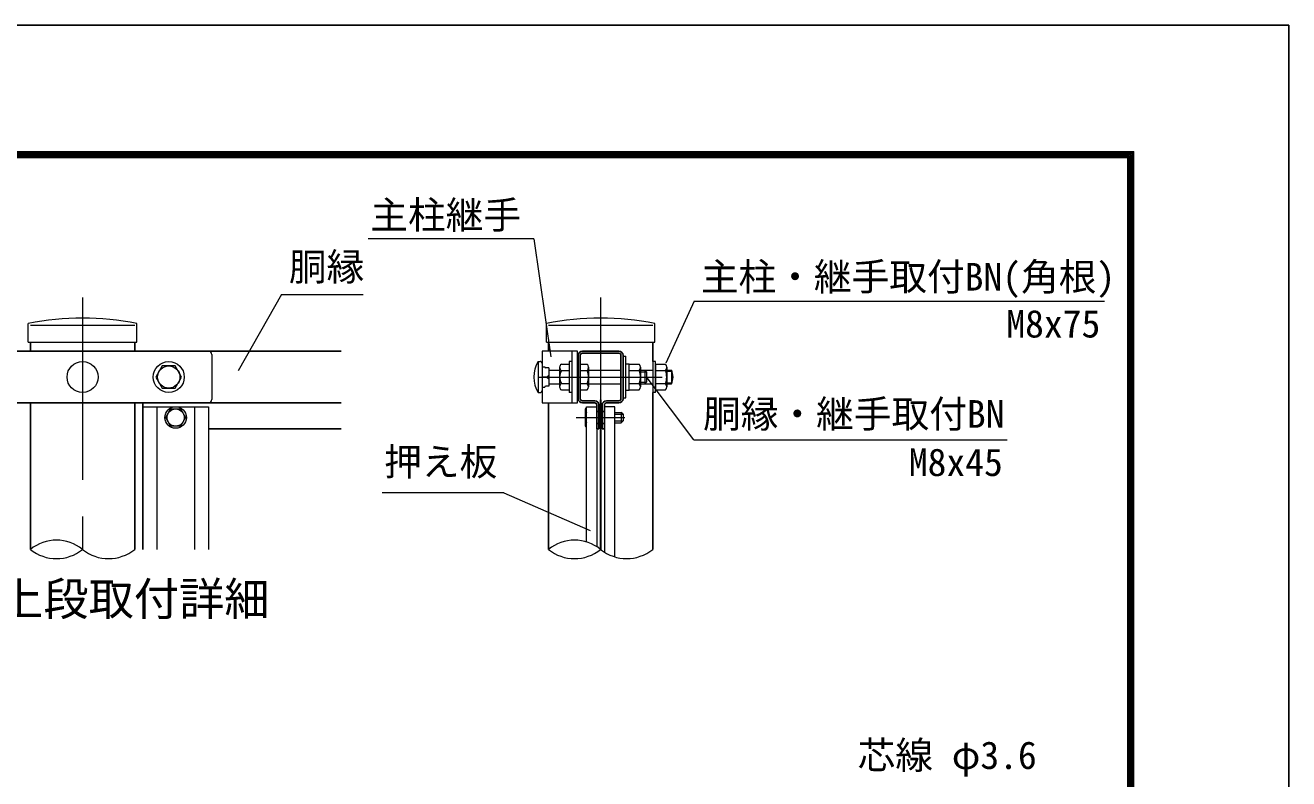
# Model space of a CAD drawing. Units: millimetres, scale not verified. Extents: x -4200 to 4200, y -2970 to 2970.
# Drawn here: x 2001 to 4200, y 1659 to 2970 of the extents above; entities that cross this region are included whole.
import ezdxf
from ezdxf.enums import TextEntityAlignment as Align

# ---------------------------------------------------------------- set-up
doc = ezdxf.new("R2010")
doc.units = ezdxf.units.MM
doc.header["$LTSCALE"] = 10
doc.linetypes.add('USER1', pattern=[50.8, 31.75, -6.35, 6.35, -6.35])
for name, color, linetype, lineweight in [('0-0_D-BMK', 2, 'USER1', 13), ('0-1_D-TTL-TXT', 7, 'Continuous', 25), ('0-2_D-STR-TXT', 7, 'Continuous', 13), ('0-3_D-STR1', 1, 'Continuous', 25), ('0-4_D-STR3', 3, 'Continuous', 13), ('0-5_D-STR2', 7, 'Continuous', 13), ('0-6_D-STR-DIM', 7, 'Continuous', 13), ('0-C_D-TTL', 7, 'Continuous', 25)]:
    doc.layers.add(name, color=color, linetype=linetype, lineweight=lineweight)
doc.styles.add('ＭＳ ゴシック', font='')
doc.styles.get('ＭＳ ゴシック').set_extended_font_data('MS Gothic')

msp = doc.modelspace()

# ---------------------------------------------------------------- linework, layer by layer
at = {"layer": '0-0_D-BMK'}
for p, q in [((2100.79, 2496.48), (2100.79, 2058.09)), ((3002.38, 2496.48), (3002.38, 2058.09)), ((2895.13, 2358.09), (3109.63, 2358.09)), ((2960.07, 2287.59), (3044.69, 2287.59))]:
    msp.add_line(p, q, dxfattribs=at)
at = {"layer": '0-2_D-STR-TXT'}
for p, q in [((2885.96, 2598.28), (2597.6, 2598.28)), ((2885.96, 2598.28), (2915.67, 2393.46)), ((2446.87, 2501.61), (2371.68, 2368.9)), ((2446.87, 2501.61), (2589.27, 2501.61)), ((3165.26, 2490.04), (3116.16, 2382.41)), ((3165.26, 2490.04), (3879.36, 2490.04)), ((3164.38, 2248.99), (3083.68, 2356.49)), ((3164.38, 2248.99), (3709.91, 2248.99)), ((2833.73, 2156.54), (2622.05, 2156.54)), ((2833.73, 2156.54), (2984.05, 2091.06))]:
    msp.add_line(p, q, dxfattribs=at)
at = {"layer": '0-3_D-STR1'}
for p, q in [((2010.04, 2418.71), (2010.04, 2403.09)), ((2191.54, 2418.71), (2191.54, 2403.09)), ((2911.63, 2418.71), (2911.63, 2403.09)), ((3093.13, 2418.71), (3093.13, 2385.09)), ((1650.79, 2403.09), (2550.79, 2403.09)), ((3002.38, 2403.09), (2970.58, 2403.09)), ((3002.38, 2399.49), (2970.58, 2399.49)), ((3002.38, 2403.09), (3034.18, 2403.09)), ((3002.38, 2399.49), (3034.18, 2399.49)), ((2963.38, 2395.89), (2963.38, 2320.29)), ((2966.98, 2395.89), (2966.98, 2320.29)), ((3037.78, 2395.89), (3037.78, 2320.29)), ((3041.38, 2395.89), (3041.38, 2320.29)), ((3093.13, 2331.09), (3093.13, 2058.09)), ((1650.79, 2313.09), (2550.79, 2313.09)), ((2010.04, 2313.09), (2010.04, 2058.09)), ((2191.54, 2313.09), (2191.54, 2058.09)), ((2205.79, 2058.09), (2205.79, 2313.09)), ((2911.63, 2313.09), (2911.63, 2058.09)), ((2970.58, 2316.69), (2992.18, 2316.69)), ((2970.58, 2313.09), (2992.18, 2313.09)), ((2999.38, 2309.49), (2999.38, 2268.09)), ((3005.38, 2309.49), (3005.38, 2268.09)), ((3008.98, 2309.49), (3008.98, 2268.09)), ((3034.18, 2316.69), (3012.58, 2316.69)), ((3034.18, 2313.09), (3012.58, 2313.09)), ((2995.78, 2298.09), (2999.38, 2298.09)), ((3005.38, 2298.09), (3008.98, 2298.09)), ((2319.79, 2268.09), (2550.79, 2268.09)), ((2995.78, 2277.09), (2999.38, 2277.09)), ((3005.38, 2277.09), (3008.98, 2277.09)), ((3008.98, 2268.09), (3005.38, 2268.09))]:
    msp.add_line(p, q, dxfattribs=at)
msp.add_lwpolyline([(2995.78, 2309.49), (2995.78, 2268.09), (2999.38, 2268.09)], dxfattribs=at)
for centre, radius, start, end in [((2970.58, 2395.89), 7.2, 90, 180), ((2970.58, 2395.89), 3.6, 90, 180), ((3034.18, 2395.89), 7.2, 0, 90), ((3034.18, 2395.89), 3.6, 0, 90), ((2970.58, 2320.29), 7.2, 180, 270), ((2970.58, 2320.29), 3.6, 180, 270), ((2992.18, 2309.49), 7.2, 0, 90), ((2992.18, 2309.49), 3.6, 0, 90), ((3012.58, 2309.49), 7.2, 90, 180), ((3012.58, 2309.49), 3.6, 90, 180), ((3034.18, 2320.29), 7.2, 270, 0), ((3034.18, 2320.29), 3.6, 270, 0)]:
    msp.add_arc(centre, radius, start, end, dxfattribs=at)
at = {"layer": '0-4_D-STR3'}
for p, q in [((2006.44, 2418.71), (2006.44, 2451.35)), ((2010.04, 2448.09), (2191.54, 2448.09)), ((2195.14, 2418.71), (2195.14, 2451.35)), ((2908.03, 2418.71), (2908.03, 2451.35)), ((2911.63, 2448.09), (3093.13, 2448.09)), ((3096.73, 2418.71), (3096.73, 2451.35)), ((2006.44, 2418.71), (2195.14, 2418.71)), ((2908.03, 2418.71), (3096.73, 2418.71)), ((1881.79, 2403.09), (2319.79, 2403.09)), ((2325.79, 2397.09), (2325.79, 2319.09)), ((2952.28, 2403.09), (2952.28, 2313.09)), ((2893.93, 2385.09), (2893.93, 2331.09)), ((2893.93, 2385.09), (2897.23, 2385.09)), ((2900.53, 2375.91), (2905.03, 2375.91)), ((2930.98, 2374.98), (2930.98, 2341.2)), ((2934.22, 2380.59), (2947.48, 2380.59)), ((2947.48, 2385.09), (2947.48, 2331.09)), ((2952.28, 2385.09), (2947.48, 2385.09)), ((2961.88, 2380.59), (2963.38, 2380.59)), ((2966.98, 2380.59), (2979.28, 2380.59)), ((2981.38, 2375.43), (2981.38, 2340.79)), ((3041.38, 2394.09), (3046.18, 2394.09)), ((3046.18, 2322.09), (3046.18, 2394.09)), ((3046.18, 2381.19), (3052.18, 2381.19)), ((3052.18, 2334.99), (3052.18, 2381.19)), ((3052.18, 2380.59), (3069.58, 2380.59)), ((3071.68, 2375.43), (3071.68, 2340.79)), ((3093.13, 2385.09), (3093.13, 2331.09)), ((3097.93, 2380.59), (3097.93, 2335.59)), ((3097.93, 2380.59), (3115.33, 2380.59)), ((3117.43, 2375.43), (3117.43, 2340.79)), ((2908.78, 2358.09), (2900.53, 2358.09)), ((2912.53, 2374.05), (2906.89, 2374.05)), ((2912.53, 2374.05), (2912.53, 2342.14)), ((2912.53, 2370.09), (2930.98, 2370.09)), ((2934.22, 2369.37), (2947.48, 2369.37)), ((2961.88, 2369.34), (2963.38, 2369.34)), ((2966.98, 2369.34), (2979.28, 2369.34)), ((2981.38, 2370.09), (3037.78, 2370.09)), ((3052.18, 2369.34), (3069.58, 2369.34)), ((3071.68, 2370.09), (3093.13, 2370.09)), ((3071.68, 2367.09), (3082.48, 2367.09)), ((3079.48, 2370.09), (3082.48, 2367.09)), ((3082.48, 2367.09), (3082.48, 2349.09)), ((3097.93, 2369.34), (3115.33, 2369.34)), ((3117.43, 2370.09), (3125.53, 2370.09)), ((3117.43, 2368.06), (3126.5, 2368.06)), ((3125.53, 2370.09), (3125.53, 2346.09)), ((2893.93, 2331.09), (2897.23, 2331.09)), ((2900.53, 2340.27), (2905.03, 2340.27)), ((2912.53, 2342.14), (2906.89, 2342.14)), ((2912.53, 2346.09), (2930.98, 2346.09)), ((2934.22, 2346.82), (2947.48, 2346.82)), ((2934.22, 2335.59), (2947.48, 2335.59)), ((2952.28, 2331.09), (2947.48, 2331.09)), ((2961.88, 2346.84), (2963.38, 2346.84)), ((2961.88, 2335.59), (2963.38, 2335.59)), ((2966.98, 2346.84), (2979.28, 2346.84)), ((2966.98, 2335.59), (2979.28, 2335.59)), ((2981.38, 2346.09), (3037.78, 2346.09)), ((3046.18, 2334.99), (3052.18, 2334.99)), ((3052.18, 2346.84), (3069.58, 2346.84)), ((3052.18, 2335.59), (3069.58, 2335.59)), ((3071.68, 2349.09), (3082.48, 2349.09)), ((3071.68, 2346.09), (3093.13, 2346.09)), ((3097.93, 2331.09), (3093.13, 2331.09)), ((3097.93, 2346.84), (3115.33, 2346.84)), ((3097.93, 2335.59), (3115.33, 2335.59)), ((3117.43, 2348.12), (3126.5, 2348.12)), ((3117.43, 2346.09), (3125.53, 2346.09)), ((1881.79, 2313.09), (2319.79, 2313.09)), ((3041.38, 2322.09), (3046.18, 2322.09)), ((2205.79, 2306.34), (2319.79, 2306.34)), ((2205.79, 2306.34), (2205.79, 2058.09)), ((2229.79, 2306.34), (2229.79, 2058.09)), ((2295.79, 2306.34), (2295.79, 2058.09)), ((2319.79, 2306.34), (2319.79, 2058.09)), ((2975.38, 2300.58), (2975.38, 2274.6)), ((2999.38, 2296.59), (3001.78, 2296.59)), ((3002.98, 2296.59), (3005.38, 2296.59)), ((3026.97, 2296.59), (3038.38, 2296.59)), ((3038.38, 2296.59), (3038.38, 2278.59)), ((3041.38, 2293.59), (3038.38, 2296.59)), ((2999.38, 2278.59), (3001.78, 2278.59)), ((3002.98, 2278.59), (3005.38, 2278.59)), ((3008.98, 2268.09), (3008.98, 2262.84)), ((3026.97, 2281.59), (3041.38, 2281.59)), ((3026.97, 2278.59), (3038.38, 2278.59)), ((3041.38, 2281.59), (3038.38, 2278.59))]:
    msp.add_line(p, q, dxfattribs=at)
for points in [[(2961.88, 2403.09), (2900.53, 2403.09), (2900.53, 2313.09), (2961.88, 2313.09)], [(2273.29, 2358.09), (2262.07, 2377.59), (2239.52, 2377.59), (2228.29, 2358.09), (2239.52, 2338.59), (2262.07, 2338.59)], [(2245.47, 2287.59), (2254.13, 2302.59), (2271.45, 2302.59), (2280.11, 2287.59), (2271.45, 2272.59), (2254.13, 2272.59)]]:
    msp.add_lwpolyline(points, close=True, dxfattribs=at)
for points in [[(3097.93, 2331.09), (3097.93, 2385.09), (3093.13, 2385.09)], [(2912.53, 2361.27), (2908.78, 2358.09), (2912.53, 2354.91)], [(3079.48, 2370.09), (3079.48, 2346.09), (3082.48, 2349.09)], [(2977.79, 2071.11), (2977.79, 2306.34), (2995.78, 2306.34), (2995.78, 2062.85)], [(3026.97, 2045.07), (3026.97, 2306.34), (3008.98, 2306.34), (3008.98, 2053.33)], [(3026.97, 2293.59), (3041.38, 2293.59), (3041.38, 2281.59)]]:
    msp.add_lwpolyline(points, dxfattribs=at)
for centre, radius in [((2100.79, 2358.09), 27), ((2250.79, 2358.09), 27), ((2250.79, 2358.09), 19.5), ((2262.79, 2287.59), 18.75), ((2262.79, 2287.59), 15)]:
    msp.add_circle(centre, radius, dxfattribs=at)
for centre, radius, start, end in [((2100.79, 1980.71), 480, 78.66399, 101.33601), ((3002.38, 1980.71), 480, 78.66399, 101.33601), ((2319.79, 2397.09), 6, 0, 90), ((2936.76, 2358.09), 50.63, 147.77316, 212.22684), ((2897.23, 2381.79), 3.3, 0, 90), ((2906.89, 2375.91), 1.86, 180, 270), ((2937.46, 2374.98), 6.48, 120, 240), ((2972.85, 2374.97), 8.55, 318.83491, 41.16509), ((3063.15, 2374.97), 8.55, 318.83491, 41.16509), ((3108.9, 2374.97), 8.55, 318.83491, 41.16509), ((2952.22, 2358.09), 21.24, 147.93138, 212.06862), ((2950.2, 2358.09), 31.18, 338.85295, 21.14705), ((3040.5, 2358.09), 31.18, 338.85295, 21.14705), ((3086.25, 2358.09), 31.18, 338.85295, 21.14705), ((3103.03, 2358.09), 25.5, 331.92751, 28.07249), ((2897.23, 2334.39), 3.3, 270, 0), ((2906.89, 2340.27), 1.86, 90, 180), ((2937.46, 2341.2), 6.48, 120, 240), ((2972.84, 2341.22), 8.55, 318.86505, 41.13495), ((3063.14, 2341.22), 8.55, 318.86505, 41.13495), ((3108.89, 2341.22), 8.55, 318.86505, 41.13495), ((2319.79, 2319.09), 6, 270, 0), ((2980.3, 2300.58), 4.92, 120.65597, 239.34403), ((2992.11, 2287.59), 16.73, 148.86338, 211.13662), ((2980.3, 2274.6), 4.92, 120.65597, 239.34403)]:
    msp.add_arc(centre, radius, start, end, dxfattribs=at)
at = {"layer": '0-5_D-STR2'}
for p, q in [((3001.78, 2318.34), (3001.78, 2058.57)), ((3002.98, 2318.34), (3001.78, 2318.34)), ((3002.98, 2318.34), (3002.98, 2057.61))]:
    msp.add_line(p, q, dxfattribs=at)
at = {"layer": '0-6_D-STR-DIM'}
for centre, start, end in [((2055.42, 2002.11), 50.97549, 129.02451), ((2957, 2002.11), 50.97549, 129.02451), ((2055.42, 2114.08), 230.97549, 309.02451), ((2146.17, 2114.08), 230.97549, 309.02451), ((2957, 2114.08), 230.97549, 309.02451), ((3047.75, 2114.08), 230.97549, 309.02451)]:
    msp.add_arc(centre, 72.06, start, end, dxfattribs=at)
at = {"layer": '0-C_D-TTL', "color": 2}
msp.add_lwpolyline([(-4200.07, 2970.19), (4199.93, 2970.19), (4199.93, -2969.81), (-4200.07, -2969.81)], close=True, dxfattribs=at)
at = {"layer": '0-C_D-TTL'}
for points in [[(-3930.07, 2750.19), (3929.93, 2750.19), (3929.93, -2749.81), (-3930.07, -2749.81)], [(-3927.57, 2747.69), (3927.43, 2747.69), (3927.43, -2747.31), (-3927.57, -2747.31)], [(-3925.07, 2745.19), (3924.93, 2745.19), (3924.93, -2744.81), (-3925.07, -2744.81)], [(-3922.57, 2742.69), (3922.43, 2742.69), (3922.43, -2742.31), (-3922.57, -2742.31)], [(-3920.07, 2740.19), (3919.93, 2740.19), (3919.93, -2739.81), (-3920.07, -2739.81)]]:
    msp.add_lwpolyline(points, close=True, dxfattribs=at)

# ---------------------------------------------------------------- texts
at = {"layer": '0-1_D-TTL-TXT', "style": 'ＭＳ ゴシック'}
msp.add_text('主柱上段取付詳細', height=57.7, dxfattribs=at).set_placement((1796.54, 1925.8), align=Align.BOTTOM_LEFT)
at = {"layer": '0-2_D-STR-TXT', "style": 'ＭＳ ゴシック'}
for s, p in [('主柱継手', (2601.67, 2601.54)), ('胴縁', (2459.92, 2511.46)), ('主柱・継手取付BN(角根)', (3176.78, 2494.11)), ('M8x75', (3708.46, 2412.4)), ('胴縁・継手取付BN', (3180.7, 2255.34)), ('押え板', (2625.73, 2172.23)), ('M8x45', (3538.78, 2171.34)), ('芯線 φ3.6', (3449.63, 1661.55))]:
    msp.add_text(s, height=48.09, dxfattribs=at).set_placement(p, align=Align.BOTTOM_LEFT)

doc.saveas('drawing.dxf')
